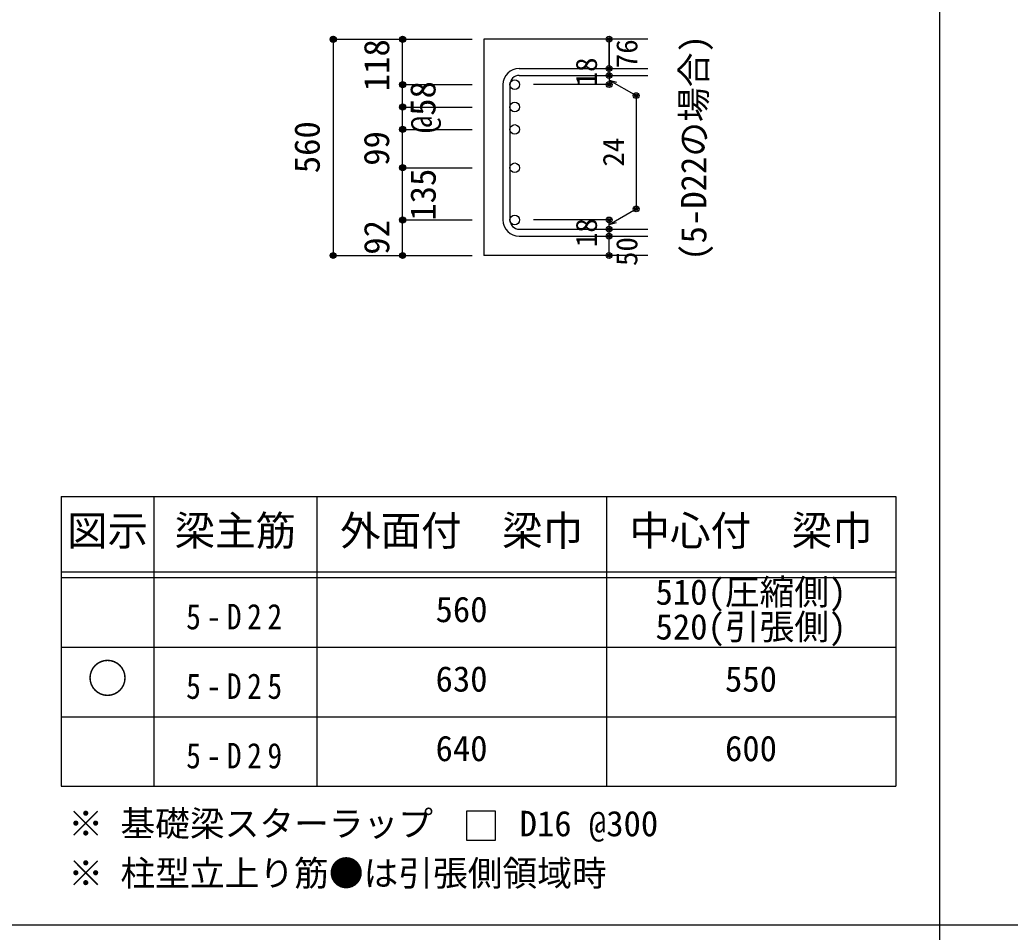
# Model space of a CAD drawing. Units: millimetres at full size, sheet at 1:30, with parts at other scales. Extents: x -5973 to 5954, y -4195 to 4201.
# Drawn here: x -3508 to -942, y -15 to 2347 of the extents above; entities that cross this region are included whole.
import ezdxf
from ezdxf.enums import TextEntityAlignment as Align

# ---------------------------------------------------------------- set-up
doc = ezdxf.new("R2010")
doc.units = ezdxf.units.MM
doc.header["$LTSCALE"] = 30
doc.header["$PDMODE"] = 32
doc.header["$PDSIZE"] = 15
for name, color, linetype in [('0-1_躯体線', 2, 'Continuous'), ('0-5_基礎梁筋', 7, 'Continuous'), ('0-6_スタラップ筋', 7, 'Continuous'), ('0-7_文字', 4, 'Continuous'), ('0-D_寸法', 4, 'Continuous'), ('6-7_文字', 7, 'Continuous'), ('6-E_枠', 7, 'Continuous'), ('F-0_枠', 6, 'Continuous')]:
    doc.layers.add(name, color=color, linetype=linetype)
doc.styles.add('ＭＳ ゴシック', font='')
doc.styles.get('ＭＳ ゴシック').set_extended_font_data('MS Gothic')

msp = doc.modelspace()

# ---------------------------------------------------------------- linework, layer by layer
at = {"layer": '0-1_躯体線'}
for p, q in [((-1880.8, 2296.96), (-2305.8, 2296.96)), ((-2305.8, 2296.96), (-2305.8, 1736.96)), ((-1880.8, 1736.96), (-2305.8, 1736.96))]:
    msp.add_line(p, q, dxfattribs=at)
at = {"layer": '0-5_基礎梁筋', "color": 3}
for centre in [(-2225.3, 2179.26), (-2225.3, 2121.26), (-2225.3, 2063.26), (-2225.3, 1963.96), (-2225.3, 1828.96)]:
    msp.add_circle(centre, 12.5, dxfattribs=at)
at = {"layer": '0-6_スタラップ筋'}
for p, q in [((-2213.8, 2221.26), (-1880.8, 2221.26)), ((-2213.8, 2203.26), (-1880.8, 2203.26)), ((-2255.8, 2179.26), (-2255.8, 1828.96)), ((-2237.8, 2179.26), (-2237.8, 1828.96)), ((-2213.8, 1804.96), (-1880.8, 1804.96)), ((-2213.8, 1786.96), (-1880.8, 1786.96))]:
    msp.add_line(p, q, dxfattribs=at)
for centre, radius, start, end in [((-2213.8, 2179.26), 42, 90, 180), ((-2213.8, 2179.26), 24, 90, 180), ((-2213.8, 1828.96), 42, 180, 270), ((-2213.8, 1828.96), 24, 180, 270)]:
    msp.add_arc(centre, radius, start, end, dxfattribs=at)
at = {"layer": '0-D_寸法'}
for p, q in [((-2695.8, 2296.96), (-2515.8, 2296.96)), ((-2695.8, 2296.96), (-2515.8, 2296.96)), ((-2695.8, 2296.96), (-2695.8, 1736.96)), ((-2515.8, 2296.96), (-2335.8, 2296.96)), ((-2515.8, 2296.96), (-2335.8, 2296.96)), ((-2515.8, 1736.96), (-2515.8, 2296.96)), ((-1980.8, 2221.26), (-1980.8, 2296.96)), ((-1980.8, 2296.96), (-1980.8, 2221.26)), ((-1980.8, 2203.26), (-1980.8, 2221.26)), ((-1980.8, 2203.26), (-1980.8, 2179.26)), ((-1980.8, 2191.26), (-1910.74, 2150.81)), ((-1980.8, 2191.26), (-1961.48, 2186.08)), ((-2515.8, 2179.26), (-2335.8, 2179.26)), ((-2515.8, 2179.26), (-2335.8, 2179.26)), ((-1980.8, 2179.26), (-2176.89, 2179.26)), ((-1910.74, 2150.81), (-1910.74, 1857.4)), ((-2515.8, 2121.26), (-2335.8, 2121.26)), ((-2515.8, 2121.26), (-2335.8, 2121.26)), ((-2515.8, 2063.26), (-2335.8, 2063.26)), ((-2515.8, 2063.26), (-2335.8, 2063.26)), ((-2515.8, 1963.96), (-2335.8, 1963.96)), ((-1980.8, 1816.96), (-1910.74, 1857.4)), ((-2515.8, 1828.96), (-2335.8, 1828.96)), ((-1980.8, 1828.96), (-2176.89, 1828.96)), ((-1980.8, 1804.96), (-1980.8, 1828.96)), ((-1980.8, 1816.96), (-1961.48, 1822.13)), ((-1980.8, 1786.96), (-1980.8, 1804.96)), ((-1980.8, 1736.96), (-1980.8, 1786.96)), ((-2695.8, 1736.96), (-2515.8, 1736.96)), ((-2515.8, 1736.96), (-2335.8, 1736.96))]:
    msp.add_line(p, q, dxfattribs=at)
for centre, radius in [((-2695.8, 2296.96), 8), ((-2695.8, 2296.96), 7.2), ((-2695.8, 2296.96), 6.4), ((-2695.8, 2296.96), 5.6), ((-2695.8, 2296.96), 4.8), ((-2695.8, 2296.96), 4), ((-2695.8, 2296.96), 3.2), ((-2695.8, 2296.96), 2.4), ((-2695.8, 2296.96), 1.6), ((-2695.8, 2296.96), 0.8), ((-2515.8, 2296.96), 8), ((-2515.8, 2296.96), 7.2), ((-2515.8, 2296.96), 6.4), ((-2515.8, 2296.96), 5.6), ((-2515.8, 2296.96), 4.8), ((-2515.8, 2296.96), 4), ((-2515.8, 2296.96), 3.2), ((-2515.8, 2296.96), 2.4), ((-2515.8, 2296.96), 1.6), ((-2515.8, 2296.96), 0.8), ((-1980.8, 2296.96), 4), ((-1980.8, 2296.96), 3.6), ((-1980.8, 2296.96), 3.2), ((-1980.8, 2296.96), 2.8), ((-1980.8, 2296.96), 2.4), ((-1980.8, 2296.96), 2), ((-1980.8, 2296.96), 1.6), ((-1980.8, 2296.96), 1.2), ((-1980.8, 2296.96), 0.8), ((-1980.8, 2296.96), 0.4), ((-1980.8, 2221.26), 4), ((-1980.8, 2203.26), 4), ((-1980.8, 2221.26), 3.6), ((-1980.8, 2221.26), 3.2), ((-1980.8, 2221.26), 2.8), ((-1980.8, 2221.26), 2.4), ((-1980.8, 2221.26), 2), ((-1980.8, 2221.26), 1.6), ((-1980.8, 2221.26), 1.2), ((-1980.8, 2221.26), 0.8), ((-1980.8, 2221.26), 0.4), ((-2515.8, 2179.26), 8), ((-2515.8, 2179.26), 7.2), ((-2515.8, 2179.26), 6.4), ((-2515.8, 2179.26), 5.6), ((-2515.8, 2179.26), 4.8), ((-2515.8, 2179.26), 4), ((-2515.8, 2179.26), 3.2), ((-2515.8, 2179.26), 2.4), ((-1980.8, 2179.26), 4), ((-1980.8, 2203.26), 3.6), ((-1980.8, 2179.26), 3.6), ((-1980.8, 2203.26), 3.2), ((-1980.8, 2179.26), 3.2), ((-1980.8, 2203.26), 2.8), ((-1980.8, 2179.26), 2.8), ((-1980.8, 2203.26), 2.4), ((-1980.8, 2179.26), 2.4), ((-1980.8, 2203.26), 2), ((-1980.8, 2203.26), 1.6), ((-1980.8, 2203.26), 1.2), ((-1980.8, 2203.26), 0.8), ((-1980.8, 2203.26), 0.4), ((-2515.8, 2179.26), 1.6), ((-2515.8, 2179.26), 0.8), ((-1980.8, 2179.26), 2), ((-1980.8, 2179.26), 1.6), ((-1980.8, 2179.26), 1.2), ((-1980.8, 2179.26), 0.8), ((-1980.8, 2179.26), 0.4), ((-1910.74, 2150.81), 4), ((-1910.74, 2150.81), 3.6), ((-1910.74, 2150.81), 3.2), ((-1910.74, 2150.81), 2.8), ((-1910.74, 2150.81), 2.4), ((-1910.74, 2150.81), 2), ((-1910.74, 2150.81), 1.6), ((-1910.74, 2150.81), 1.2), ((-1910.74, 2150.81), 0.8), ((-1910.74, 2150.81), 0.4), ((-2515.8, 2121.26), 8), ((-2515.8, 2121.26), 7.2), ((-2515.8, 2121.26), 6.4), ((-2515.8, 2121.26), 5.6), ((-2515.8, 2121.26), 4.8), ((-2515.8, 2121.26), 4), ((-2515.8, 2121.26), 3.2), ((-2515.8, 2121.26), 2.4), ((-2515.8, 2121.26), 1.6), ((-2515.8, 2121.26), 0.8), ((-2515.8, 2063.26), 8), ((-2515.8, 2063.26), 7.2), ((-2515.8, 2063.26), 6.4), ((-2515.8, 2063.26), 5.6), ((-2515.8, 2063.26), 4.8), ((-2515.8, 2063.26), 4), ((-2515.8, 2063.26), 3.2), ((-2515.8, 2063.26), 2.4), ((-2515.8, 2063.26), 1.6), ((-2515.8, 2063.26), 0.8), ((-2515.8, 1963.96), 8), ((-2515.8, 1963.96), 7.2), ((-2515.8, 1963.96), 6.4), ((-2515.8, 1963.96), 5.6), ((-2515.8, 1963.96), 4.8), ((-2515.8, 1963.96), 4), ((-2515.8, 1963.96), 3.2), ((-2515.8, 1963.96), 2.4), ((-2515.8, 1963.96), 1.6), ((-2515.8, 1963.96), 0.8), ((-1910.74, 1857.4), 4), ((-1910.74, 1857.4), 3.6), ((-1910.74, 1857.4), 3.2), ((-1910.74, 1857.4), 2.8), ((-1910.74, 1857.4), 2.4), ((-1910.74, 1857.4), 2), ((-1910.74, 1857.4), 1.6), ((-1910.74, 1857.4), 1.2), ((-1910.74, 1857.4), 0.8), ((-1910.74, 1857.4), 0.4), ((-2515.8, 1828.96), 8), ((-2515.8, 1828.96), 7.2), ((-2515.8, 1828.96), 6.4), ((-2515.8, 1828.96), 5.6), ((-2515.8, 1828.96), 4.8), ((-2515.8, 1828.96), 4), ((-2515.8, 1828.96), 3.2), ((-2515.8, 1828.96), 2.4), ((-2515.8, 1828.96), 1.6), ((-2515.8, 1828.96), 0.8), ((-1980.8, 1828.96), 4), ((-1980.8, 1828.96), 3.6), ((-1980.8, 1828.96), 3.2), ((-1980.8, 1828.96), 2.8), ((-1980.8, 1828.96), 2.4), ((-1980.8, 1828.96), 2), ((-1980.8, 1828.96), 1.6), ((-1980.8, 1828.96), 1.2), ((-1980.8, 1828.96), 0.8), ((-1980.8, 1828.96), 0.4), ((-1980.8, 1804.96), 4), ((-1980.8, 1804.96), 3.6), ((-1980.8, 1804.96), 3.2), ((-1980.8, 1804.96), 2.8), ((-1980.8, 1804.96), 2.4), ((-1980.8, 1804.96), 2), ((-1980.8, 1804.96), 1.6), ((-1980.8, 1804.96), 1.2), ((-1980.8, 1804.96), 0.8), ((-1980.8, 1804.96), 0.4), ((-1980.8, 1786.96), 4), ((-1980.8, 1786.96), 3.6), ((-1980.8, 1786.96), 3.2), ((-1980.8, 1786.96), 2.8), ((-1980.8, 1786.96), 2.4), ((-1980.8, 1786.96), 2), ((-1980.8, 1786.96), 1.6), ((-1980.8, 1786.96), 1.2), ((-1980.8, 1786.96), 0.8), ((-1980.8, 1786.96), 0.4), ((-2695.8, 1736.96), 7.2), ((-2695.8, 1736.96), 6.4), ((-2695.8, 1736.96), 5.6), ((-2695.8, 1736.96), 4.8), ((-2695.8, 1736.96), 4), ((-2695.8, 1736.96), 3.2), ((-2695.8, 1736.96), 2.4), ((-2695.8, 1736.96), 1.6), ((-2695.8, 1736.96), 0.8), ((-2515.8, 1736.96), 7.2), ((-2515.8, 1736.96), 6.4), ((-2515.8, 1736.96), 5.6), ((-2515.8, 1736.96), 4.8), ((-2515.8, 1736.96), 4), ((-2515.8, 1736.96), 3.2), ((-2515.8, 1736.96), 2.4), ((-2515.8, 1736.96), 1.6), ((-2515.8, 1736.96), 0.8), ((-1980.8, 1736.96), 4), ((-1980.8, 1736.96), 3.6), ((-1980.8, 1736.96), 3.2), ((-1980.8, 1736.96), 2.8), ((-1980.8, 1736.96), 2.4), ((-1980.8, 1736.96), 2), ((-1980.8, 1736.96), 1.6), ((-1980.8, 1736.96), 1.2), ((-1980.8, 1736.96), 0.8), ((-1980.8, 1736.96), 0.4)]:
    msp.add_circle(centre, radius, dxfattribs=at)
at = {"layer": '0-D_寸法', "color": 7}
for p in [(-2695.8, 2296.96), (-2695.8, 2296.96), (-2515.8, 2296.96), (-1980.8, 2296.96), (-1980.8, 2221.26), (-1980.8, 2203.26), (-2515.8, 2179.26), (-1980.8, 2179.26), (-1910.74, 2150.81), (-2515.8, 2121.26), (-2515.8, 2063.26), (-2515.8, 1963.96), (-2515.8, 1963.96), (-1910.74, 1857.4), (-2515.8, 1828.96), (-2515.8, 1828.96), (-1980.8, 1828.96), (-1980.8, 1804.96), (-1980.8, 1786.96), (-2695.8, 1736.96), (-2695.8, 1736.96), (-2515.8, 1736.96), (-1980.8, 1736.96)]:
    msp.add_point(p, dxfattribs=at)
at = {"layer": '6-7_文字'}
msp.add_lwpolyline([(-2350.55, 223.24), (-2275.55, 223.24), (-2275.55, 298.24), (-2350.55, 298.24)], close=True, dxfattribs=at)
at = {"layer": '6-E_枠', "color": 3}
for p, q in [((-3400.52, 1112.77), (-3400.52, 362.77)), ((-3400.52, 1112.77), (-1238, 1112.77)), ((-3400.52, 1112.77), (-3400.52, 362.77)), ((-1238, 1112.77), (-1238, 362.77)), ((-3400.52, 362.77), (-1238, 362.77))]:
    msp.add_line(p, q, dxfattribs=at)
at = {"layer": '6-E_枠'}
for p, q in [((-3160.52, 1112.77), (-3160.52, 362.77)), ((-2738, 1112.77), (-2738, 362.77)), ((-1988, 1112.77), (-1988, 362.77)), ((-3400.52, 917.77), (-1238, 917.77)), ((-3400.52, 902.77), (-1238, 902.77)), ((-3400.52, 722.77), (-1238, 722.77)), ((-3400.52, 542.77), (-1238, 542.77))]:
    msp.add_line(p, q, dxfattribs=at)
at = {"layer": 'F-0_枠', "color": 2}
for p, q in [((-1124.64, 4201.15), (-1124.64, -4195.24)), ((3723.6, 2.95), (-5972.88, 2.95))]:
    msp.add_line(p, q, dxfattribs=at)

# ---------------------------------------------------------------- texts
at = {"layer": '0-7_文字', "color": 7, "style": 'ＭＳ ゴシック'}
msp.add_text('(5-D22の場合)', height=65.98, rotation=90, dxfattribs=at).set_placement((-1708.91, 1723.31), align=Align.BOTTOM_LEFT)
at = {"layer": '0-D_寸法', "style": 'ＭＳ ゴシック'}
for s, height, p in [('118', 65.98, (-2530.7, 2162.35)), ('76', 54.99, (-1890.98, 2221.87)), ('18', 54.99, (-1995.8, 2174.76)), ('@58', 65.98, (-2410.8, 2053.76)), ('560', 65.98, (-2710.8, 1949.96)), ('99', 65.98, (-2530.96, 1969.17)), ('24', 54.99, (-1925.74, 1967.11)), ('135', 65.98, (-2410.31, 1827)), ('92', 65.98, (-2530.6, 1738.91)), ('18', 54.99, (-1995.8, 1758.46)), ('50', 54.99, (-1891.16, 1709.73))]:
    msp.add_text(s, height=height, rotation=90, dxfattribs=at).set_placement(p, align=Align.BOTTOM_LEFT)
at = {"layer": '6-7_文字', "color": 2, "style": 'ＭＳ ゴシック'}
for s, p in [('図示', (-3385.52, 962.77)), ('梁主筋', (-3106.76, 962.77)), ('外面付\u3000梁巾', (-2678, 962.77)), ('中心付\u3000梁巾', (-1928, 962.77)), ('○', (-3333.02, 580.27))]:
    msp.add_text(s, height=76.98, dxfattribs=at).set_placement(p, align=Align.BOTTOM_LEFT)
at = {"layer": '6-7_文字', "style": 'ＭＳ ゴシック'}
for s, p in [('510(圧縮側)', (-1860.5, 812.77)), ('560', (-2430.5, 767.77)), ('520(引張側)', (-1860.5, 722.77)), ('630', (-2430.5, 587.77)), ('550', (-1680.5, 587.77)), ('640', (-2430.5, 407.77)), ('600', (-1680.5, 407.77)), ('※ 基礎梁スターラップ     D16 @300', (-3381.96, 213.19)), ('※ 柱型立上り筋●は引張側領域時', (-3381.96, 84.68))]:
    msp.add_text(s, height=65.98, dxfattribs=at).set_placement(p, align=Align.BOTTOM_LEFT)
at = {"layer": '6-7_文字', "char_height": 65.98, "attachment_point": 7, "style": 'ＭＳ ゴシック'}
for s, insert in [('\\T1.38;\\W0.85;5-D22', (-3076.76, 767.77)), ('\\T1.38;\\W0.85;5-D25', (-3076.76, 587.77)), ('\\T1.38;\\W0.85;5-D29', (-3076.76, 407.77))]:
    msp.add_mtext(s, dxfattribs=dict(at, insert=insert))

doc.saveas('drawing.dxf')
